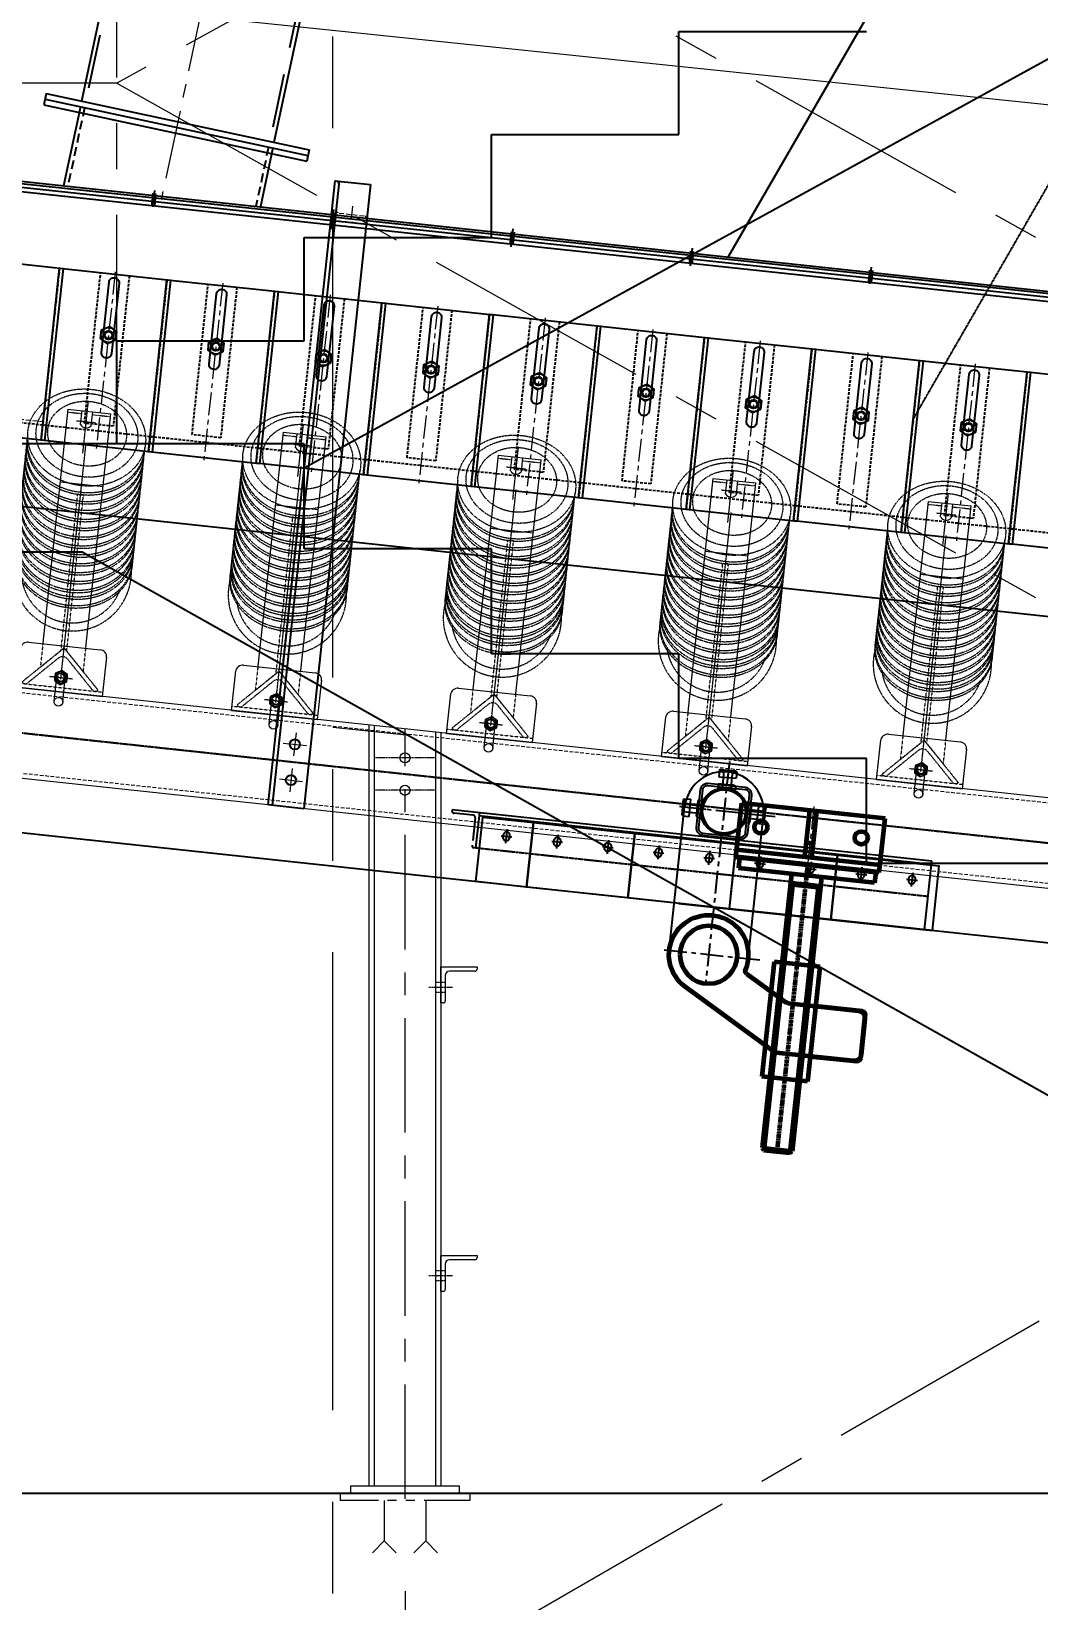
# Model space of a CAD drawing. Header units: millimetres. Extents: x -243837 to -5443, y 40 to 285140.
# Drawn here: x -91904 to -90507, y 121008 to 123184 of the extents above; entities that cross this region are included whole.
import ezdxf

# ---------------------------------------------------------------- set-up
doc = ezdxf.new("R2010")
doc.units = ezdxf.units.MM
for name, pattern in [('AUSGEZOGEN', [0]), ('CENTER', [50.8, 31.75, -6.35, 6.35, -6.35]), ('CENTER2', [1.125, 0.75, -0.125, 0.125, -0.125]), ('CONTINOUS', [0]), ('DASHDOT2', [0.5, 0.25, -0.125, 0, -0.125]), ('HIDDEN', [0.375, 0.25, -0.125]), ('PHANTOM', [63.5, 31.75, -6.35, 6.35, -6.35, 6.35, -6.35])]:
    doc.linetypes.add(name, pattern=pattern)
for name, color, linetype in [('035', 4, 'Continuous'), ('center', 1, 'CENTER2'), ('CL', 7, 'Continuous'), ('DWG', 7, 'Continuous'), ('object line', 4, 'Continuous'), ('PKT', 1, 'AUSGEZOGEN'), ('REF', 6, 'DASHDOT2')]:
    doc.layers.add(name, color=color, linetype=linetype)
for name, color, linetype, lineweight in [('CEN', 1, 'CENTER', 9), ('con', 5, 'Continuous', 60), ('Conitnuous', 7, 'Continuous', 25), ('DIM', 1, 'Continuous', 9), ('HID', 2, 'HIDDEN', 5), ('HIDDEN', 2, 'HIDDEN', 0), ('PHANTAM', 21, 'PHANTOM', 0), ('R-CENTER', 1, 'CENTER2', 5), ('R-HIDDEN', 3, 'HIDDEN', 9), ('R-OBJECT', 2, 'Continuous', 20)]:
    doc.layers.add(name, color=color, linetype=linetype, lineweight=lineweight)
doc.styles.add('KA', font='romans.shx', dxfattribs={"width": 0.7})
doc.dimstyles.new('rakesh$0', dxfattribs={"dimscale": 160, "dimtxt": 2.5, "dimasz": 1, "dimexe": 0.8, "dimexo": 0.8, "dimgap": 1, "dimtad": 1, "dimdec": 0, "dimzin": 0, "dimdsep": 46, "dimtxsty": 'KA', "dimblk": 'OBLIQUE', "dimcen": 1.5, "dimclrd": 1, "dimclre": 1, "dimclrt": 2, "dimadec": 0, "dimazin": 0, "dimtfac": 1, "dimtdec": 0, "dimtmove": 0, "dimatfit": 2, "dimfxl": 1, "dimtolj": 1, "dimtzin": 0, "dimlwd": -1, "dimlwe": -1, "dimarcsym": 1})

# ---------------------------------------------------------------- blocks, each defined once
blk = doc.blocks.new('_Oblique')
at = {"color": 0, "linetype": 'ByBlock', "lineweight": -2}
blk.add_line((-0.5, -0.5), (0.5, 0.5), dxfattribs=at)
blk = doc.blocks.new('*D328')
at = {"layer": 'DEFPOINTS', "color": 0, "ltscale": 10, "transparency": 16777216}
for p in [(-93344.1, 123179.5), (-89842.3, 123014.8), (-89868.8, 122760.7)]:
    blk.add_point(p, dxfattribs=at)
at = {"layer": 'DIM', "color": 1, "ltscale": 10, "transparency": 16777216}
for p, q in [((-93330.8, 123306.8), (-93303.6, 123568.1)), ((-93323.5, 123377.1), (-89842.3, 123014.8)), ((-89855.5, 122888), (-89822.5, 123205.8))]:
    blk.add_line(p, q, dxfattribs=at)
at = {"layer": 'DIM', "color": 1, "ltscale": 10, "transparency": 16777216, "xscale": 160, "yscale": 160, "zscale": 160}
for p, rotation in [((-93323.5, 123377.1), 174.0582400001698), ((-89842.3, 123014.8), 354.0582400001699)]:
    blk.add_blockref('_Oblique', p, dxfattribs=dict(at, rotation=rotation))
at = {"layer": 'DIM', "color": 2, "ltscale": 10, "transparency": 16777216, "insert": (-91268, 123525.1), "char_height": 400, "attachment_point": 5, "rotation": 354.0582, "style": 'KA'}
blk.add_mtext('\\A1;3500', dxfattribs=at)
blk = doc.blocks.new('*D332')
at = {"layer": 'DEFPOINTS', "color": 0, "ltscale": 10, "transparency": 16777216}
for p in [(-91385.7, 121149, 1.5), (-88886, 121150.9, 3.4), (-91385.7, 120287.9)]:
    blk.add_point(p, dxfattribs=at)
at = {"layer": 'DIM', "color": 1, "ltscale": 10, "transparency": 16777216}
for p, q in [((-91385.7, 121021), (-91385.7, 120095.9)), ((-88886, 121022.9), (-88886, 120095.9)), ((-88886, 120287.9), (-91385.7, 120287.9))]:
    blk.add_line(p, q, dxfattribs=at)
at = {"layer": 'DIM', "color": 1, "ltscale": 10, "transparency": 16777216, "xscale": 160, "yscale": 160, "zscale": 160, "rotation": 180}
blk.add_blockref('_Oblique', (-91385.7, 120287.9), dxfattribs=at)
at = {"layer": 'DIM', "color": 1, "ltscale": 10, "transparency": 16777216, "xscale": 160, "yscale": 160, "zscale": 160}
blk.add_blockref('_Oblique', (-88886, 120287.9), dxfattribs=at)
at = {"layer": 'DIM', "color": 2, "ltscale": 10, "transparency": 16777216, "insert": (-90135.8, 120647.9), "char_height": 400, "attachment_point": 5, "style": 'KA'}
blk.add_mtext('\\A1;2500', dxfattribs=at)
blk = doc.blocks.new('*D333')
at = {"layer": 'DEFPOINTS', "color": 0, "ltscale": 10, "transparency": 16777216}
for p in [(-91385.7, 121149, 1.5), (-92735.7, 120551.8, 3.4), (-92735.7, 120287.9)]:
    blk.add_point(p, dxfattribs=at)
at = {"layer": 'DIM', "color": 1, "ltscale": 10, "transparency": 16777216}
for p, q in [((-91385.7, 121021), (-91385.7, 120095.9)), ((-92735.7, 120423.8), (-92735.7, 120095.9)), ((-91385.7, 120287.9), (-92735.7, 120287.9))]:
    blk.add_line(p, q, dxfattribs=at)
at = {"layer": 'DIM', "color": 1, "ltscale": 10, "transparency": 16777216, "xscale": 160, "yscale": 160, "zscale": 160, "rotation": 180}
blk.add_blockref('_Oblique', (-92735.7, 120287.9), dxfattribs=at)
at = {"layer": 'DIM', "color": 1, "ltscale": 10, "transparency": 16777216, "xscale": 160, "yscale": 160, "zscale": 160}
blk.add_blockref('_Oblique', (-91385.7, 120287.9), dxfattribs=at)
at = {"layer": 'DIM', "color": 2, "ltscale": 10, "transparency": 16777216, "insert": (-92060.7, 120647.9), "char_height": 400, "attachment_point": 5, "style": 'KA'}
blk.add_mtext('\\A1;1350', dxfattribs=at)
blk = doc.blocks.new('A$C0F610FB0')
at = {"color": 1, "linetype": 'CENTER2', "lineweight": 9}
for p, q in [((-3, 332.4), (-3, 405.6)), ((-16.6, 376.4), (10.5, 376.4)), ((0, 17.6), (0, 346.5)), ((-15.9, 20), (15.9, 20))]:
    blk.add_line(p, q, dxfattribs=at)
at = {"lineweight": 9}
for p, q in [((-30, 391.1), (-30, 65)), ((-10.3, 371.6), (-10.3, 391.1)), ((4.2, 391.1), (4.2, 371.6)), ((30, 65), (30, 391.1)), ((-60, 0), (-60, 55)), ((-50, 64.1), (50, 64.1)), ((60, 0), (60, 55)), ((-60, 0), (60, 0))]:
    blk.add_line(p, q, dxfattribs=at)
at = {"color": 0, "lineweight": 9}
for p, q in [((-30, 391.1), (30, 391.1)), ((-30, 289.6), (30, 289.6))]:
    blk.add_line(p, q, dxfattribs=at)
at = {"color": 7, "lineweight": 9}
blk.add_lwpolyline([(-8.7, 15), (0, 10), (8.7, 15), (8.7, 25), (0, 30), (-8.7, 25)], close=True, dxfattribs=at)
blk.add_circle((0, 20), 8.66, dxfattribs=at)
at = {"lineweight": 9}
blk.add_circle((0, 20), 7, dxfattribs=at)
for centre, radius, start, end in [((-3, 376.4), 8.66, 213.1588, 326.8412), ((-50, 54.1), 10, 90, 180), ((50, 54.1), 10, 0, 90)]:
    blk.add_arc(centre, radius, start, end, dxfattribs=at)
at = {"layer": 'DWG', "lineweight": 9}
for p, q in [((-6, -13.7), (-6, 20)), ((6, -13.7), (6, 20))]:
    blk.add_line(p, q, dxfattribs=at)
for centre in [(0, 20), (0, -13.7)]:
    blk.add_circle(centre, 6, dxfattribs=at)
blk.add_arc((0, 20), 5, 160.027, 105.0417, dxfattribs=at)
at = {"layer": 'HID', "lineweight": 9, "ltscale": 0.2}
for p, q in [((-30, 387.1), (-10.3, 387.1)), ((4.2, 387.1), (30, 387.1))]:
    blk.add_line(p, q, dxfattribs=at)
at = {"layer": 'HID', "lineweight": 9, "ltscale": 0.5}
for p, q in [((-4, 57.2), (-4, 275.7)), ((-4, 275.7), (4, 275.7)), ((4, 57.2), (4, 275.7)), ((0, 61.2), (-53, 8.2)), ((53, 8.2), (0, 61.2)), ((-60, 6), (60, 6))]:
    blk.add_line(p, q, dxfattribs=at)
blk.add_lwpolyline([(52.3, 7.5), (53, 8.2), (52.3, 7.5, -0.414214), (45.3, 7.5), (6.4, 46.4, 0.414214), (-6.4, 46.4), (-45.3, 7.5, -0.414214), (-52.3, 7.5), (-53, 8.2)], format="xyb", dxfattribs=at)
blk.add_lwpolyline([(-30, 65), (-30, 31.2), (0, 61.2), (30, 31.2), (30, 65)], dxfattribs=at)
at = {"layer": 'REF', "lineweight": 9}
for radius, start, end in [(82, 172.4927, 7.5073), (70.8, 194.1096, 345.8904)]:
    blk.add_arc((0, 167.4), radius, start, end, dxfattribs=at)
for centre, major_axis in [((0, 354.7), (-82, 0)), ((0, 357.9), (-70.8, 0)), ((0, 360.1), (-54.8, 0))]:
    blk.add_ellipse(centre, major_axis=major_axis, ratio=0.819152, dxfattribs=at)
for centre in [(0, 345.7), (0, 342.3), (0, 333.3), (0, 329.9), (0, 321), (0, 317.5), (0, 308.6), (0, 305.1), (0, 296.2), (0, 292.8), (0, 283.8), (0, 280.4), (0, 271.5), (0, 268), (0, 259.1), (0, 255.6), (0, 246.7), (0, 243.3), (0, 234.3), (0, 230.9), (0, 222), (0, 218.5), (0, 209.6), (0, 206.1), (0, 200.4), (0, 197), (0, 188), (0, 184.7)]:
    blk.add_ellipse(centre, major_axis=(-82, 0), ratio=0.819152, start_param=6.216678, end_param=9.491285, dxfattribs=at)
blk = doc.blocks.new('A$C1786dac0')
at = {"linetype": 'CONTINOUS'}
h = blk.add_hatch(color=256, dxfattribs=at)
h.dxf.hatch_style = 1
h.paths.add_polyline_path([(781.7, 672.6), (782.9, 678.5), (786.1, 677.8), (784.9, 671.9)])
h = blk.add_hatch(color=256, dxfattribs=at)
h.dxf.hatch_style = 1
h.paths.add_polyline_path([(784.9, 671.9), (786.1, 677.8), (789.4, 677.1), (788.2, 671.2)])
h = blk.add_hatch(color=256, dxfattribs=at)
h.dxf.hatch_style = 1
h.paths.add_polyline_path([(779.3, 661.6), (780.6, 667.5), (783.8, 666.8), (782.5, 661)])
h = blk.add_hatch(color=256, dxfattribs=at)
h.dxf.hatch_style = 1
h.paths.add_polyline_path([(780.6, 667.7), (781.7, 672.6), (784.9, 671.9), (783.8, 667)])
h = blk.add_hatch(color=256, dxfattribs=at)
h.dxf.hatch_style = 1
h.paths.add_polyline_path([(782.5, 661), (783.8, 666.8), (787.1, 666.1), (785.9, 660.3)])
h = blk.add_hatch(color=256, dxfattribs=at)
h.dxf.hatch_style = 1
h.paths.add_polyline_path([(783.8, 667), (784.9, 671.9), (788.2, 671.2), (787.1, 666.3)])
h = blk.add_hatch(color=256, dxfattribs=at)
h.dxf.hatch_style = 1
h.paths.add_polyline_path([(1023.9, 609.7), (1025.1, 615.5), (1028.3, 614.9), (1027.1, 609)])
h = blk.add_hatch(color=256, dxfattribs=at)
h.dxf.hatch_style = 1
h.paths.add_polyline_path([(1025.2, 615.7), (1026.2, 620.6), (1029.4, 619.9), (1028.4, 615)])
h = blk.add_hatch(color=256, dxfattribs=at)
h.dxf.hatch_style = 1
h.paths.add_polyline_path([(1026.2, 620.6), (1027.5, 626.5), (1030.6, 625.8), (1029.4, 619.9)])
h = blk.add_hatch(color=256, dxfattribs=at)
h.dxf.hatch_style = 1
h.paths.add_polyline_path([(1027.1, 609), (1028.3, 614.9), (1031.6, 614.2), (1030.4, 608.3)])
h = blk.add_hatch(color=256, dxfattribs=at)
h.dxf.hatch_style = 1
h.paths.add_polyline_path([(1028.4, 615), (1029.4, 619.9), (1032.7, 619.2), (1031.7, 614.3)])
h = blk.add_hatch(color=256, dxfattribs=at)
h.dxf.hatch_style = 1
h.paths.add_polyline_path([(1029.4, 619.9), (1030.6, 625.8), (1034, 625.1), (1032.7, 619.2)])
h = blk.add_hatch(color=256, dxfattribs=at)
h.dxf.hatch_style = 1
h.paths.add_polyline_path([(1269.7, 563.7), (1270.7, 568.6), (1273.9, 568), (1272.9, 563.1)])
h = blk.add_hatch(color=256, dxfattribs=at)
h.dxf.hatch_style = 1
h.paths.add_polyline_path([(1270.7, 568.6), (1272, 574.5), (1275.2, 573.8), (1273.9, 568)])
h = blk.add_hatch(color=256, dxfattribs=at)
h.dxf.hatch_style = 1
h.paths.add_polyline_path([(1272.9, 563.1), (1273.9, 568), (1277.3, 567.3), (1276.2, 562.4)])
h = blk.add_hatch(color=256, dxfattribs=at)
h.dxf.hatch_style = 1
h.paths.add_polyline_path([(1273.9, 568), (1275.2, 573.8), (1278.5, 573.1), (1277.3, 567.3)])
h = blk.add_hatch(color=256, dxfattribs=at)
h.dxf.hatch_style = 1
h.paths.add_polyline_path([(1268.4, 557.7), (1269.7, 563.6), (1272.9, 562.9), (1271.6, 557)])
h = blk.add_hatch(color=256, dxfattribs=at)
h.dxf.hatch_style = 1
h.paths.add_polyline_path([(1271.6, 557), (1272.9, 562.9), (1276.2, 562.2), (1274.9, 556.3)])
h = blk.add_hatch(color=256, dxfattribs=at)
h.dxf.hatch_style = 1
h.paths.add_polyline_path([(1515.3, 516.7), (1516.5, 522.5), (1519.7, 521.9), (1518.5, 516)])
h = blk.add_hatch(color=256, dxfattribs=at)
h.dxf.hatch_style = 1
h.paths.add_polyline_path([(1513, 505.7), (1514.2, 511.6), (1517.4, 510.9), (1516.1, 505)])
h = blk.add_hatch(color=256, dxfattribs=at)
h.dxf.hatch_style = 1
h.paths.add_polyline_path([(1514.2, 511.8), (1515.3, 516.7), (1518.5, 516), (1517.4, 511.1)])
h = blk.add_hatch(color=256, dxfattribs=at)
h.dxf.hatch_style = 1
h.paths.add_polyline_path([(1516.1, 505), (1517.4, 510.9), (1520.7, 510.2), (1519.5, 504.3)])
h = blk.add_hatch(color=256, dxfattribs=at)
h.dxf.hatch_style = 1
h.paths.add_polyline_path([(1517.4, 511.1), (1518.5, 516), (1521.8, 515.3), (1520.8, 510.4)])
h = blk.add_hatch(color=256, dxfattribs=at)
h.dxf.hatch_style = 1
h.paths.add_polyline_path([(1518.5, 516), (1519.7, 521.9), (1523, 521.1), (1521.8, 515.3)])
h = blk.add_hatch(color=256, dxfattribs=at)
h.dxf.hatch_style = 1
h.paths.add_polyline_path([(1757.5, 453.7), (1758.7, 459.6), (1761.9, 458.9), (1760.7, 453.1)])
h = blk.add_hatch(color=256, dxfattribs=at)
h.dxf.hatch_style = 1
h.paths.add_polyline_path([(1758.8, 459.8), (1759.8, 464.7), (1763, 464), (1762, 459.1)])
h = blk.add_hatch(color=256, dxfattribs=at)
h.dxf.hatch_style = 1
h.paths.add_polyline_path([(1759.8, 464.7), (1761.1, 470.6), (1764.3, 469.9), (1763, 464)])
h = blk.add_hatch(color=256, dxfattribs=at)
h.dxf.hatch_style = 1
h.paths.add_polyline_path([(1760.7, 453.1), (1761.9, 458.9), (1765.2, 458.2), (1764, 452.4)])
h = blk.add_hatch(color=256, dxfattribs=at)
h.dxf.hatch_style = 1
h.paths.add_polyline_path([(1762, 459.1), (1763, 464), (1766.3, 463.3), (1765.3, 458.4)])
h = blk.add_hatch(color=256, dxfattribs=at)
h.dxf.hatch_style = 1
h.paths.add_polyline_path([(1763, 464), (1764.3, 469.9), (1767.6, 469.2), (1766.3, 463.3)])
at = {"linetype": 'HIDDEN', "ltscale": 15}
for p, q in [((644.4, 588.1, 34.1), (594.5, 353.4, 34.1)), ((791.1, 556.9, 34.1), (741.2, 322.2, 34.1)), ((937.8, 525.7, 34.1), (887.9, 291, 34.1)), ((1084.5, 494.5, 34.1), (1034.6, 259.8, 34.1)), ((1231.3, 463.4, 34.1), (1181.4, 228.6, 34.1)), ((1378, 432.2, 34.1), (1328.1, 197.4, 34.1)), ((452.2, 405.6, 19.4), (603.8, 373.4, 19.4)), ((1524.7, 401, 34.1), (1474.8, 166.2, 34.1)), ((598.9, 374.4, 19.4), (750.6, 342.2, 19.4)), ((1671.4, 369.8, 34.1), (1621.5, 135, 34.1)), ((745.7, 343.3, 19.4), (897.3, 311, 19.4)), ((1818.1, 338.6, 34.1), (1768.2, 103.9, 34.1)), ((892.4, 312.1, 19.4), (1044, 279.8, 19.4)), ((1964.9, 307.4, 34.1), (1915, 72.7, 34.1)), ((1039.1, 280.9, 19.4), (1190.7, 248.7, 19.4)), ((1185.8, 249.7, 19.4), (1337.4, 217.5, 19.4)), ((1332.6, 218.5, 19.4), (1484.2, 186.3, 19.4)), ((1479.3, 187.3, 19.4), (1630.9, 155.1, 19.4)), ((1626, 156.1, 19.4), (1777.6, 123.9, 19.4)), ((1772.7, 124.9, 19.4), (1924.3, 92.7, 19.4)), ((1919.4, 93.8, 19.4), (2071.1, 61.5, 19.4))]:
    blk.add_line(p, q, dxfattribs=at)
at = {"linetype": 'CONTINOUS'}
blk.add_line((644.4, 588.1, 34.1), (649.3, 587.1, 34.1), dxfattribs=at)
for p, q in [((649.3, 587.1, 34.1), (599.4, 352.3, 34.1)), ((796, 555.9, 34.1), (746.1, 321.1, 34.1)), ((942.7, 524.7, 34.1), (892.8, 289.9, 34.1)), ((1089.4, 493.5, 34.1), (1039.5, 258.8, 34.1)), ((1236.1, 462.3, 34.1), (1186.2, 227.6, 34.1)), ((1382.9, 431.1, 34.1), (1333, 196.4, 34.1)), ((1529.6, 399.9, 34.1), (1479.7, 165.2, 34.1)), ((1676.3, 368.8, 34.1), (1626.4, 134, 34.1)), ((1823, 337.6, 34.1), (1773.1, 102.8, 34.1)), ((1969.8, 306.4, 34.1), (1919.9, 71.6, 34.1))]:
    blk.add_line(p, q)
at = {"elevation": 34.1}
for points in [[(599.4, 352.3), (447.7, 384.5), (497.6, 619.3), (649.3, 587.1)], [(746.1, 321.1), (594.5, 353.4), (644.4, 588.1), (796, 555.9)], [(892.8, 289.9), (741.2, 322.2), (791.1, 556.9), (942.7, 524.7)], [(1039.5, 258.8), (887.9, 291), (937.8, 525.7), (1089.4, 493.5)], [(711.4, 480.8), (700, 477.1), (691.1, 485.1), (693.6, 496.9), (705, 500.6), (713.9, 492.6)], [(1186.2, 227.6), (1034.6, 259.8), (1084.5, 494.5), (1236.1, 462.3)], [(858.1, 449.6), (846.7, 445.9), (837.8, 454), (840.3, 465.7), (851.7, 469.4), (860.6, 461.4)], [(1333, 196.4), (1181.4, 228.6), (1231.3, 463.4), (1382.9, 431.1)], [(1004.9, 418.4), (993.4, 414.7), (984.5, 422.8), (987, 434.5), (998.4, 438.2), (1007.4, 430.2)], [(1479.7, 165.2), (1328.1, 197.4), (1378, 432.2), (1529.6, 399.9)], [(1151.6, 387.3), (1140.2, 383.6), (1131.3, 391.6), (1133.7, 403.3), (1145.2, 407), (1154.1, 399)], [(1626.4, 134), (1474.8, 166.2), (1524.7, 401), (1676.3, 368.8)], [(1298.3, 356.1), (1286.9, 352.4), (1278, 360.4), (1280.5, 372.1), (1291.9, 375.8), (1300.8, 367.8)], [(1773.1, 102.8), (1621.5, 135), (1671.4, 369.8), (1823, 337.6)], [(1445, 324.9), (1433.6, 321.2), (1424.7, 329.2), (1427.2, 340.9), (1438.6, 344.7), (1447.5, 336.6)], [(1919.9, 71.6), (1768.2, 103.9), (1818.1, 338.6), (1969.8, 306.4)], [(1591.7, 293.7), (1580.3, 290), (1571.4, 298), (1573.9, 309.8), (1585.3, 313.5), (1594.2, 305.4)], [(2066.6, 40.4), (1915, 72.7), (1964.9, 307.4), (2116.5, 275.2)], [(1738.5, 262.5), (1727.1, 258.8), (1718.1, 266.8), (1720.6, 278.6), (1732, 282.3), (1741, 274.3)], [(1885.2, 231.3), (1873.8, 227.6), (1864.9, 235.6), (1867.4, 247.4), (1878.8, 251.1), (1887.7, 243.1)]]:
    blk.add_lwpolyline(points, close=True, dxfattribs=at)
at = {"linetype": 'HIDDEN', "ltscale": 15, "elevation": 34.1}
for points in [[(739.7, 567.8), (696.1, 362.4), (656.9, 370.7), (700.6, 576.2)], [(886.5, 536.6), (842.8, 331.2), (803.7, 339.6), (847.3, 545)], [(1033.2, 505.5), (989.5, 300.1), (950.4, 308.4), (994.1, 513.8)], [(1179.9, 474.3), (1136.2, 268.9), (1097.1, 277.2), (1140.8, 482.6)], [(1326.6, 443.1), (1283, 237.7), (1243.8, 246), (1287.5, 451.4)], [(1473.3, 411.9), (1429.7, 206.5), (1390.6, 214.8), (1434.2, 420.2)], [(1620.1, 380.7), (1576.4, 175.3), (1537.3, 183.6), (1580.9, 389)], [(1766.8, 349.5), (1723.1, 144.1), (1684, 152.4), (1727.7, 357.8)], [(1913.5, 318.3), (1869.8, 112.9), (1830.7, 121.2), (1874.4, 326.7)]]:
    blk.add_lwpolyline(points, dxfattribs=at)
at = {"elevation": 34.1}
for points in [[(690.5, 465.9), (710.8, 561.7, -0.414214), (719.1, 567.1), (719.1, 567.1, -0.414214), (724.5, 558.8), (704.1, 462.9, -0.414214), (695.8, 457.6), (695.8, 457.6, -0.414214)], [(837.2, 434.7), (857.6, 530.5, -0.414214), (865.9, 535.9), (865.9, 535.9, -0.414214), (871.2, 527.6), (850.9, 431.8, -0.414214), (842.6, 426.4), (842.6, 426.4, -0.414214)], [(983.9, 403.5), (1004.3, 499.3, -0.414214), (1012.6, 504.7), (1012.6, 504.7, -0.414214), (1018, 496.4), (997.6, 400.6, -0.414214), (989.3, 395.2), (989.3, 395.2, -0.414214)], [(1130.6, 372.3), (1151, 468.2, -0.414214), (1159.3, 473.5), (1159.3, 473.5, -0.414214), (1164.7, 465.2), (1144.3, 369.4, -0.414214), (1136, 364), (1136, 364, -0.414214)], [(1277.3, 341.1), (1297.7, 437, -0.414214), (1306, 442.4), (1306, 442.4, -0.414214), (1311.4, 434.1), (1291, 338.2, -0.414214), (1282.7, 332.8), (1282.7, 332.8, -0.414214)], [(1424.1, 309.9), (1444.4, 405.8, -0.414214), (1452.7, 411.2), (1452.7, 411.2, -0.414214), (1458.1, 402.9), (1437.8, 307, -0.414214), (1429.5, 301.6), (1429.5, 301.6, -0.414214)], [(1570.8, 278.7), (1591.2, 374.6, -0.414214), (1599.5, 380), (1599.5, 380, -0.414214), (1604.9, 371.7), (1584.5, 275.8, -0.414214), (1576.2, 270.4), (1576.2, 270.4, -0.414214)], [(1717.5, 247.5), (1737.9, 343.4, -0.414214), (1746.2, 348.8), (1746.2, 348.8, -0.414214), (1751.6, 340.5), (1731.2, 244.6, -0.414214), (1722.9, 239.2), (1722.9, 239.2, -0.414214)], [(1864.2, 216.4), (1884.6, 312.2, -0.414214), (1892.9, 317.6), (1892.9, 317.6, -0.414214), (1898.3, 309.3), (1877.9, 213.4, -0.414214), (1869.6, 208.1), (1869.6, 208.1, -0.414214)]]:
    blk.add_lwpolyline(points, format="xyb", close=True, dxfattribs=at)
for centre, radius in [((702.5, 488.9, 34.1), 10.4), ((702.5, 488.9, 34.1), 6), ((702.5, 488.9, 34.1), 5), ((849.2, 457.7, 34.1), 10.4), ((849.2, 457.7, 34.1), 6), ((849.2, 457.7, 34.1), 5), ((995.9, 426.5, 34.1), 10.4), ((995.9, 426.5, 34.1), 6), ((995.9, 426.5, 34.1), 5), ((1142.7, 395.3, 34.1), 10.4), ((1142.7, 395.3, 34.1), 6), ((1142.7, 395.3, 34.1), 5), ((1289.4, 364.1, 34.1), 10.4), ((1289.4, 364.1, 34.1), 6), ((1289.4, 364.1, 34.1), 5), ((1436.1, 332.9, 34.1), 10.4), ((1436.1, 332.9, 34.1), 6), ((1436.1, 332.9, 34.1), 5), ((1582.8, 301.7, 34.1), 10.4), ((1582.8, 301.7, 34.1), 6), ((1582.8, 301.7, 34.1), 5), ((1729.6, 270.5, 34.1), 10.4), ((1729.6, 270.5, 34.1), 6), ((1729.6, 270.5, 34.1), 5), ((1876.3, 239.4, 34.1), 10.4), ((1876.3, 239.4, 34.1), 6), ((1876.3, 239.4, 34.1), 5), ((901.5, -102.2), 7), ((891.1, -151.1), 7)]:
    blk.add_circle(centre, radius)
at = {"layer": 'CEN'}
for p, q in [((1057.5, 632, 1191.2), (1053.8, 614.8, 1191.2)), ((720.9, 575.3, 34.1), (669.6, 334, 34.1)), ((867.6, 544.1, 34.1), (816.3, 302.8, 34.1)), ((1014.3, 512.9, 34.1), (963, 271.6, 34.1)), ((1161, 481.7, 34.1), (1109.7, 240.4, 34.1)), ((1307.8, 450.5, 34.1), (1256.5, 209.2, 34.1)), ((1454.5, 419.3, 34.1), (1403.2, 178, 34.1)), ((1601.2, 388.1, 34.1), (1549.9, 146.9, 34.1)), ((1747.9, 356.9, 34.1), (1696.6, 115.7, 34.1)), ((1894.6, 325.8, 34.1), (1843.4, 84.5, 34.1))]:
    blk.add_line(p, q, dxfattribs=at)
at = {"layer": 'CEN', "ltscale": 25}
for p, q in [((904.8, -86.4, -2664.9), (898.1, -118, -2664.9)), ((885.7, -98.8), (917.3, -105.5)), ((875.3, -147.7), (906.9, -154.4)), ((894.4, -135.3, -2664.9), (887.7, -166.9, -2664.9))]:
    blk.add_line(p, q, dxfattribs=at)
at = {"layer": 'CL', "linetype": 'CENTER'}
for p, q in [((782.2, 659.3, 19.4), (787, 681.8, 19.4)), ((1025.8, 603.1, 19.4), (1031.5, 629.9, 19.4)), ((1270.8, 553.2, 19.5), (1276, 577.9, 19.5)), ((1515.4, 501.5, 19.5), (1520.6, 525.9, 19.5)), ((1760.3, 451.4, 19.4), (1765.1, 473.9, 19.4))]:
    blk.add_line(p, q, dxfattribs=at)
at = {"layer": 'Conitnuous'}
for p, q in [((-805.7, 1004.9, -659.7), (2626.3, 275.4, -659.7)), ((-804.6, 1009.8, 1999), (2667.8, 271.7, 1999)), ((-804, 1012.9, 1999), (2668.4, 274.8, 1999)), ((-806.9, 999, -659.7), (2612, 272.3, -659.7)), ((1036.8, 669.5, 2831), (855.8, -181.9, 1854)), ((1042.7, 668.2, 2894.5), (861.7, -183.2, 160.8)), ((1085.7, 659.1, 2868.2), (904.7, -192.3, 214.2)), ((1036.8, 669.5, 1191.2), (1085.7, 659.1, 1191.2)), ((904.8, -192.3, -819.9), (855.9, -181.9, 819.9))]:
    blk.add_line(p, q, dxfattribs=at)
at = {"layer": 'DIM'}
blk.add_line((904.7, -192.3, 214.2), (855.8, -181.9, 1854), dxfattribs=at)
at = {"layer": 'HIDDEN', "linetype": 'HIDDEN', "ltscale": 25}
blk.add_line((-872.2, 691.8, 34.1), (599.9, 378.8, 34.1), dxfattribs=at)
at = {"layer": 'HIDDEN', "ltscale": 25}
for p, q in [((1036.8, 669.5, 1191.2), (1026.4, 620.6, 1191.2)), ((1041.6, 663.3, 1191.2), (1034.6, 630.1, 1191.2)), ((1037.8, 669.3, 1191.2), (1036.8, 669.5, 1191.2)), ((1073, 599.4, -525.8), (1024.1, 609.8, -525.8)), ((1074.3, 605.3, -525.8), (1025.4, 615.7, -525.8)), ((1026.4, 620.6, 1191.2), (1075.3, 610.2, 1191.2)), ((1038.4, 624.2, 1191.2), (1071.7, 617.1, 1191.2)), ((1075.3, 610.2, 1191.2), (1075.5, 611.2, 1191.2))]:
    blk.add_line(p, q, dxfattribs=at)
for centre, start, end in [((1036.8, 664.4, 1191.2), 348, 78), ((1039.5, 629, 1191.2), 168, 258), ((1070.6, 612.2, 1191.2), 348, 78)]:
    blk.add_arc(centre, 5, start, end, dxfattribs=at)
blk = doc.blocks.new('MV3SPR')
at = {"color": 4}
for p, q in [((-18, 0), (-21, -3)), ((18, 0), (-18, 0)), ((21, -3), (18, 0)), ((-21, -385), (-21, -3)), ((21, -3), (-21, -3)), ((21, -385), (21, -3)), ((-95, -400), (-95, -385)), ((-95, -385), (95, -385)), ((-21, -370), (21, -370)), ((95, -400), (95, -385)), ((95, -400), (-95, -400))]:
    blk.add_line(p, q, dxfattribs=at)
at = {"color": 12}
for p, q in [((-18, -370), (-18, 0)), ((18, -370), (18, 0))]:
    blk.add_line(p, q, dxfattribs=at)
at = {"color": 4, "linetype": 'HIDDEN'}
blk.add_line((0, -400), (0, 0), dxfattribs=at)
at = {"color": 1}
blk.add_arc((17.7, -115), 5, 60, 90, dxfattribs=at)
at = {"layer": 'PKT'}
for p in [(0, 0), (0, -75), (0, -235), (-70, -385), (0, -370), (70, -385), (-70, -400), (0, -400), (70, -400)]:
    blk.add_point(p, dxfattribs=at)
blk = doc.blocks.new('A$C071657E8')
at = {"color": 2}
for p, q in [((27.8, 67), (43, 67)), ((35.4, 76.8), (35.4, 57.6)), ((98.5, 67), (113.7, 67)), ((106.1, 76.8), (106.1, 57.6))]:
    blk.add_line(p, q, dxfattribs=at)
blk.add_lwpolyline([(0, 90), (141.4, 90), (141.4, 0), (0, 0)], close=True, dxfattribs=at)
for centre in [(35.4, 67), (106.1, 67)]:
    blk.add_ellipse(centre, major_axis=(0, 6.5), ratio=0.707107, dxfattribs=at)
blk = doc.blocks.new('A$C2FD84F8F')
for points in [[(10, 72), (62, 72, -0.414214), (72, 62), (72, 10, -0.414214), (62, 0), (10, 0, -0.414214), (0, 10), (0, 62, -0.414214)], [(10, 69), (62, 69, -0.414214), (69, 62), (69, 10, -0.414214), (62, 3), (10, 3, -0.414214), (3, 10), (3, 62, -0.414214)]]:
    blk.add_lwpolyline(points, format="xyb", close=True)
blk.add_circle((36, 36), 30.1)
blk.add_circle((36, 36), 30.1)
blk = doc.blocks.new('A$C4C783CE8')
at = {"layer": 'CEN'}
blk.add_line((100, 93.7), (100, 0), dxfattribs=at)
at = {"layer": 'con'}
for p, q in [((200, 87.5), (0, 87.5)), ((0, 12.5), (0, 87.5)), ((95, 22.5), (95, 87.5)), ((105, 22.5), (105, 87.5)), ((200, 12.5), (200, 87.5)), ((200, 22.5), (0, 22.5)), ((105, 42.5), (95, 42.5)), ((200, 12.5), (0, 12.5))]:
    blk.add_line(p, q, dxfattribs=at)
for centre in [(30, 57.5), (170, 57.5)]:
    blk.add_circle(centre, 9, dxfattribs=at)
blk = doc.blocks.new('mvemcs')
at = {"color": 1}
for p, q in [((-155, 0), (-91.5, 0)), ((-155, 0), (-155, -160)), ((-91.5, 0), (-91.5, -160)), ((-55.3, -20.4), (-114.1, -54.3)), ((-225, -120), (-225, -60)), ((-225, -65), (-225, -115)), ((-220, -55), (-155, -55)), ((-116.6, -55), (-215, -55)), ((-105.3, -124.3), (27.5, -47.6)), ((-155, -125), (-220, -125)), ((-215, -125), (-107.8, -125)), ((-155, -160), (-91.5, -160))]:
    blk.add_line(p, q, dxfattribs=at)
blk.add_circle((0, 0), 40, dxfattribs=at)
for centre, radius, start, end in [((0, 0), 55, 300, 195.5225), ((-57.8, -16.1), 5, 300, 15.5225), ((-215, -65), 10, 90, 180), ((-220, -60), 5, 90, 180), ((-116.6, -50), 5, 270, 300), ((-215, -115), 10, 180, 270), ((-220, -120), 5, 180, 270), ((-107.8, -120), 5, 270, 300)]:
    blk.add_arc(centre, radius, start, end, dxfattribs=at)
at = {"layer": 'PKT'}
for p in [(-123.2, 0), (0, 0), (-123.2, -160)]:
    blk.add_point(p, dxfattribs=at)
blk = doc.blocks.new('A$C0A175FA8')
at = {"color": 2}
for p, q in [((42.9, 67), (27.7, 67)), ((35.4, 76.8), (35.4, 57.6))]:
    blk.add_line(p, q, dxfattribs=at)
blk.add_lwpolyline([(70.7, 90), (0, 90), (0, 0), (70.7, 0)], close=True, dxfattribs=at)
at = {"color": 2, "extrusion": (0, 0, -1)}
blk.add_ellipse((35.4, 67), major_axis=(0, 6.5), ratio=0.707107, dxfattribs=at)
blk = doc.blocks.new('fghfhfghf')
at = {"color": 4, "linetype": 'CENTER'}
for p, q in [((331.8, 203.2), (331.8, -106.5)), ((403, 133.5), (266, 133.5)), ((403, -66.5), (266, -66.5))]:
    blk.add_line(p, q, dxfattribs=at)
at = {"color": 7, "linetype": 'Continuous'}
for p, q in [((319.4, 189.7), (320.9, 190.6)), ((319.4, 189.7), (343.4, 190.1)), ((319.4, 189.7), (319.5, 180.6)), ((319.5, 180.6), (343.5, 181)), ((320.9, 190.6), (342, 191)), ((325.4, 189.8), (325.8, 163.6)), ((337.4, 190), (337.8, 163.8)), ((343.4, 190.1), (341.8, 191)), ((343.4, 190.1), (343.5, 181)), ((319.7, 169.7), (321.2, 170.6)), ((319.7, 169.7), (343.7, 170.1)), ((319.7, 169.7), (343.7, 170.1)), ((319.7, 169.7), (319.8, 164.4)), ((319.8, 164.4), (343.8, 164.8)), ((319.8, 164.4), (343.8, 164.8)), ((319.8, 164.4), (343.8, 164.8)), ((319.8, 164.4), (343.8, 164.8)), ((319.8, 164.4), (321.4, 163.5)), ((321.2, 170.6), (342.3, 171)), ((321.4, 163.5), (342.4, 163.9)), ((321.4, 163.5), (342.4, 163.9)), ((343.7, 170.1), (342.1, 171)), ((343.8, 164.8), (342.2, 163.9)), ((343.7, 170.1), (343.8, 164.8)), ((275.3, 145.1), (274.4, 143.5)), ((274.7, 122.7), (274.4, 143.7)), ((275.3, 145.1), (284.4, 145.3)), ((275.6, 121.1), (275.3, 145.1)), ((275.4, 139.1), (301.5, 139.5)), ((284.7, 121.3), (284.4, 145.3)), ((295.3, 145.4), (294.4, 143.9)), ((294.7, 123), (294.4, 144)), ((295.3, 145.4), (300.6, 145.5)), ((295.6, 121.4), (295.3, 145.4)), ((295.6, 121.4), (295.3, 145.4)), ((300.9, 121.5), (300.6, 145.5)), ((300.9, 121.5), (300.6, 145.5)), ((300.9, 121.5), (300.6, 145.5)), ((300.9, 121.5), (300.6, 145.5)), ((300.6, 145.5), (301.5, 144)), ((301.8, 123.1), (301.5, 144.1)), ((301.8, 123.1), (301.5, 144.1)), ((361.9, 123.1), (362, 144.1)), ((361.9, 123.1), (362, 144.1)), ((362.9, 145.5), (362, 144)), ((388.2, 139.4), (362, 139.5)), ((362.8, 121.5), (362.9, 145.5)), ((362.8, 121.5), (362.9, 145.5)), ((362.8, 121.5), (362.9, 145.5)), ((362.8, 121.5), (362.9, 145.5)), ((368.2, 145.5), (362.9, 145.5)), ((368.1, 121.5), (368.2, 145.5)), ((368.1, 121.5), (368.2, 145.5)), ((368.2, 145.5), (369.1, 143.9)), ((369, 123.1), (369.1, 144.1)), ((379, 121.5), (379.1, 145.5)), ((388.2, 145.4), (379.1, 145.5)), ((388.1, 121.4), (388.2, 145.4)), ((388.2, 145.4), (389.1, 143.8)), ((389, 123), (389.1, 144)), ((275.6, 121.1), (274.7, 122.7)), ((275.5, 127.1), (301.7, 127.5)), ((275.6, 121.1), (284.7, 121.3)), ((295.6, 121.4), (294.7, 123)), ((295.6, 121.4), (300.9, 121.5)), ((300.9, 121.5), (301.8, 123.1)), ((388.1, 127.4), (361.9, 127.5)), ((362.8, 121.5), (361.9, 123.1)), ((368.1, 121.5), (362.8, 121.5)), ((368.1, 121.5), (369, 123.1)), ((388.1, 121.4), (379, 121.5)), ((388.1, 121.4), (389, 123))]:
    blk.add_line(p, q, dxfattribs=at)
at = {"color": 160, "linetype": 'CENTER'}
for p, q in [((341.2, 163.3), (340.1, 164)), ((302, 143), (301.4, 141.8)), ((361.5, 143), (362.1, 141.8))]:
    blk.add_line(p, q, dxfattribs=at)
at = {"linetype": 'Continuous'}
for p, q in [((306.5, 133.6), (271.4, 133.4)), ((357.1, 133.5), (392.2, 133.7))]:
    blk.add_line(p, q, dxfattribs=at)
at = {"color": 1}
for p, q in [((276.8, -66.5), (276.8, 133.5)), ((386.8, -66.5, 0), (386.8, 133.5)), ((625.8, 95.6), (-43.5, 95.6)), ((-13.5, 91), (-40.5, 91)), ((625.8, 91), (-5.5, 91)), ((625.8, 0), (625.8, 95.6))]:
    blk.add_line(p, q, dxfattribs=at)
at = {"color": 1, "linetype": 'CENTER'}
for p, q in [((-43.5, 95.6), (-43.5, 94)), ((-10.5, 88), (-10.5, 49.2))]:
    blk.add_line(p, q, dxfattribs=at)
at = {"color": 1, "linetype": 'Continuous'}
blk.add_line((-5.5, 95.6), (-5.5, 46.2), dxfattribs=at)
at = {"color": 1, "linetype": 'HIDDEN', "ltscale": 2.5}
blk.add_line((625.8, 46.2), (-7.5, 46.2), dxfattribs=at)
at = {"color": 7}
blk.add_line((282.8, 0), (636.4, 0), dxfattribs=at)
at = {"color": 1}
blk.add_circle((331.8, 133.5), 32.5, dxfattribs=at)
at = {"color": 2}
blk.add_circle((331.8, 133.5), 30.1, dxfattribs=at)
at = {"color": 1}
blk.add_arc((331.8, 133.5), 55, 0, 180, dxfattribs=at)
at = {"color": 7, "linetype": 'Continuous'}
for centre, radius, start, end in [((322.4, 185.2), 5.45, 57.5285, 124.3255), ((331.7, 170.3), 20.4, 73.8654, 107.9885), ((340.4, 185.5), 5.45, 57.5285, 124.3255), ((322.8, 165.2), 5.45, 57.5285, 124.3255), ((322.7, 169), 5.45, 237.5285, 304.3255), ((332, 150.3), 20.4, 73.8654, 107.9885), ((331.5, 184.1), 20.4, 253.8654, 287.9885), ((340.8, 165.5), 5.45, 57.5285, 124.3255), ((340.7, 169.3), 5.45, 237.5285, 304.3255), ((279.9, 142.2), 5.45, 147.5285, 214.3255), ((295, 133.4), 20.4, 163.8654, 197.9885), ((299.9, 142.5), 5.45, 147.5285, 214.3255), ((315, 133.8), 20.4, 163.8654, 197.9885), ((296.1, 142.5), 5.45, 327.5285, 34.3255), ((281.2, 133.2), 20.4, 343.8654, 17.9885), ((382.4, 133.4), 20.4, 162.6417, 196.7648), ((367.4, 142.5), 5.45, 146.3047, 213.1017), ((348.6, 133.6), 20.4, 342.6417, 16.7648), ((363.6, 142.5), 5.45, 326.3047, 33.1017), ((368.6, 133.5), 20.4, 342.6417, 16.7648), ((383.6, 142.4), 5.45, 326.3047, 33.1017), ((280.1, 124.2), 5.45, 147.5285, 214.3255), ((300.1, 124.5), 5.45, 147.5285, 214.3255), ((296.3, 124.5), 5.45, 327.5285, 34.3255), ((367.4, 124.5), 5.45, 146.3047, 213.1017), ((363.6, 124.5), 5.45, 326.3047, 33.1017), ((383.5, 124.4), 5.45, 326.3047, 33.1017)]:
    blk.add_arc(centre, radius, start, end, dxfattribs=at)
at = {"color": 1, "linetype": 'Continuous'}
for centre, start, end in [((-40.5, 94), 180.0092, 270.3405), ((-13.5, 88), 0.0092, 90.3405), ((-7.5, 49.2), 180.0092, 270.0092)]:
    blk.add_arc(centre, 3, start, end, dxfattribs=at)
at = {"xscale": -1, "rotation": 359.9999999999931}
blk.add_blockref('A$C2FD84F8F', (367.8, 97.5), dxfattribs=at)
blk.add_blockref('A$C4C783CE8', (355, 59.8))
at = {"color": 1, "xscale": -1, "rotation": 359.9999999999931}
blk.add_blockref('A$C0A175FA8', (70.7, 0), dxfattribs=at)
at = {"color": 1}
for p in [(70.7, 0), (212.1, 0), (353.6, 0), (495, 0)]:
    blk.add_blockref('A$C071657E8', p, dxfattribs=at)
at = {"layer": 'con', "rotation": 179.9999999999931}
blk.add_blockref('MV3SPR', (455, -327.7), dxfattribs=at)
at = {"layer": 'con', "xscale": -1, "rotation": 359.9999999999931}
blk.add_blockref('mvemcs', (331.8, -66.5), dxfattribs=at)
blk = doc.blocks.new('A$C47535F29')
blk.add_line((-3886.5, 2259.9, 6791.9), (-4201.5, 1714.2, 6791.9))
at = {"layer": 'center'}
for p, q in [((-3459.8, 2330.3, 1527.6), (-3944.9, 1490, 1527.6)), ((-1209.2, 628, 169.9), (-8921.3, 1454.7, 169.9))]:
    blk.add_line(p, q, dxfattribs=at)
at = {"layer": 'CL', "lineweight": 5}
for p, q in [((-2193.8, 796.4, -0.3), (-6616.5, 1270.5, -0.3)), ((-2206.8, 672.1, -0.3), (-6629.9, 1146.2, -0.3))]:
    blk.add_line(p, q, dxfattribs=at)
at = {"layer": 'Conitnuous', "color": 2}
for p, q in [((-1710.2, 996, -0.3), (-8954.7, 1772.5, -0.3)), ((-3460.4, 731, -0.3), (-8906.6, 1314.8, -0.3))]:
    blk.add_line(p, q, dxfattribs=at)
at = {"layer": 'HID', "ltscale": 20}
for p, q in [((-2194.5, 789.4, -0.3), (-6617.3, 1263.5, -0.3)), ((-2206.1, 679, -0.3), (-6629.1, 1153.1, -0.3))]:
    blk.add_line(p, q, dxfattribs=at)
at = {"layer": 'PHANTAM', "ltscale": 2}
for p, q in [((-4740, 0, -1264.4), (-4740, -10, -1264.4)), ((-4560, -10, -1264.4), (-4740, -10, -1264.4)), ((-4678.7, -10, -1264.4), (-4678.7, -66.2, -1264.4)), ((-4621.2, -10, -1264.4), (-4621.2, -66.2, -1264.4)), ((-4560, 0, -2.2), (-4560, -10, -2.2)), ((-4678.7, -66.2, -1264.4), (-4695.2, -82.7, -1264.4)), ((-4678.7, -66.2, -1264.4), (-4662.3, -82.7, -1264.4)), ((-4621.2, -66.2, -1264.4), (-4637.7, -82.7, -1264.4)), ((-4621.2, -66.2, -1264.4), (-4604.8, -82.7, -1264.4))]:
    blk.add_line(p, q, dxfattribs=at)
at = {"layer": 'R-CENTER', "linetype": 'CENTER', "ltscale": 5}
blk.add_line((-4650, -8.1, -157.9), (-4650, 1059.7, -196), dxfattribs=at)
at = {"layer": 'R-CENTER', "ltscale": 2}
for p, q in [((-4607.6, 1019.6, -1281.1), (-4692.6, 1019.6, -1281.1)), ((-4607.6, 974.6, -1281.1), (-4692.6, 974.6, -1281.1)), ((-4616.9, 701.7, -511.2), (-4584.1, 701.7, -511.2)), ((-4616.9, 301.7, -511.2), (-4584.1, 301.7, -511.2))]:
    blk.add_line(p, q, dxfattribs=at)
at = {"layer": 'R-HIDDEN'}
for p, q in [((-4607.6, 708.7, -511.2), (-4594.1, 708.7, -511.2)), ((-4607.6, 694.7, -511.2), (-4594.1, 694.7, -511.2)), ((-4607.6, 308.7, -511.2), (-4594.1, 308.7, -511.2)), ((-4607.6, 294.7, -511.2), (-4594.1, 294.7, -511.2))]:
    blk.add_line(p, q, dxfattribs=at)
at = {"layer": 'R-OBJECT'}
for p, q in [((-4648.6, 1051, -1264.2), (-4750.2, 1061.7, -1254.3)), ((-4700.1, 1065, -971), (-4700.1, 10.1, -2.2)), ((-4692.6, 1064.2, -970.3), (-4692.6, 10.1, -2.2)), ((-4607.6, 1055.1, -984.6), (-4607.6, 10.1, -2.2)), ((-4600.1, 1054.3, -1260.5), (-4600.1, 10, -1247.7)), ((-4600.1, 729.7, -511.2), (-4550.1, 729.7, -511.2)), ((-4600.1, 679.7, -511.2), (-4600.1, 729.7, -511.2)), ((-4553.1, 723.7, -511.2), (-4588.1, 723.7, -511.2)), ((-4550.1, 729.7, -511.2), (-4550.1, 726.7, -511.2)), ((-4594.1, 717.7, -511.2), (-4594.1, 682.7, -511.2)), ((-4597.1, 679.7, -511.2), (-4600.1, 679.7, -511.2)), ((-4600.1, 329.7, -511.2), (-4550.1, 329.7, -511.2)), ((-4600.1, 279.7, -511.2), (-4600.1, 329.7, -511.2)), ((-4550.1, 329.7, -511.2), (-4550.1, 326.7, -511.2)), ((-4594.1, 317.7, -511.2), (-4594.1, 282.7, -511.2)), ((-4553.1, 323.7, -511.2), (-4588.1, 323.7, -511.2)), ((-4597.1, 279.7, -511.2), (-4600.1, 279.7, -511.2))]:
    blk.add_line(p, q, dxfattribs=at)
at = {"layer": 'R-OBJECT', "elevation": -2.2}
blk.add_lwpolyline([(-4575, 0), (-4725, 0), (-4725, 10), (-4575, 10)], close=True, dxfattribs=at)
at = {"layer": 'R-OBJECT'}
for centre in [(-4650, 1019.6, -1281.1), (-4650, 974.6, -1281.1)]:
    blk.add_circle(centre, 7, dxfattribs=at)
for centre, radius, start, end in [((-4588.1, 717.7, -511.2), 6, 90, 180), ((-4553.1, 726.7, -511.2), 3, 270, 0), ((-4597.1, 682.7, -511.2), 3, 270, 0), ((-4553.1, 326.7, -511.2), 3, 270, 0), ((-4588.1, 317.7, -511.2), 6, 90, 180), ((-4597.1, 282.7, -511.2), 3, 270, 0)]:
    blk.add_arc(centre, radius, start, end, dxfattribs=at)
for name, p, rotation in [('A$C1786dac0', (-5710.1, 1047.6, 169.9), 5.88196000000001), ('A$C0F610FB0', (-5129.4, 1111.1, -0.3), 353.88196), ('A$C0F610FB0', (-4831.1, 1079.1, -0.3), 353.88196), ('A$C0F610FB0', (-4532.8, 1047.1, -0.3), 353.88196), ('A$C0F610FB0', (-4234.6, 1015.1, -0.3), 353.88196), ('A$C0F610FB0', (-3936.3, 983.2, -0.3), 353.88196)]:
    blk.add_blockref(name, p, dxfattribs=dict(rotation=rotation))
at = {"layer": 'CL', "lineweight": 5, "rotation": 353.8819674598648}
blk.add_blockref('fghfhfghf', (-4551.6, 848, -0.3), dxfattribs=at)
blk = doc.blocks.new('FDFGDGDFGDGD')
at = {"color": 1, "linetype": 'CENTER', "lineweight": 9, "ltscale": 10}
for p, q in [((3550, 29734, 0), (950, 28304, 0)), ((950, 27804), (950, 28804)), ((950, 28804), (3550, 27349, -2.2)), ((950, 28304, 0), (0, 28304, 0)), ((950, 28304, 0), (3550, 26849, -2.2)), ((3550, 27349, -2.2), (950, 25849, -2.2))]:
    blk.add_line(p, q, dxfattribs=at)
at = {"layer": '035', "color": 3}
for p, q in [((1210, 27770.6, 0), (3598.1, 29084, 0)), ((1730, 28233, -2.2), (1730, 28376, -2.2)), ((1730, 28376, -2.2), (1990, 28376, -2.2)), ((1470, 28090, -2.2), (1470, 28233, -2.2)), ((1470, 28233, -2.2), (1730, 28233, -2.2)), ((1210, 27947, -2.2), (1210, 28090, -2.2)), ((1210, 28090, -2.2), (1470, 28090, -2.2)), ((950, 27804, -2.2), (950, 27947, -2.2)), ((950, 27947, -2.2), (1210, 27947, -2.2)), ((950, 27804), (0, 27804)), ((1210, 27804, -2.2), (950, 27804, -2.2)), ((1210, 27658.5, -2.2), (1210, 27804, -2.2)), ((1470, 27658.5, -2.2), (1210, 27658.5, -2.2)), ((1470, 27513, -2.2), (1470, 27658.5, -2.2)), ((901.9, 27654), (0, 27654)), ((3290, 26310.9, -2), (901.9, 27654)), ((1730, 27513, -2.2), (1470, 27513, -2.2)), ((1730, 27367.5, -2.2), (1730, 27513, -2.2)), ((1990, 27367.5, -2.2), (1730, 27367.5, -2.2)), ((1990, 27222, -2.2), (1990, 27367.5, -2.2)), ((2250, 27222, -2.2), (1990, 27222, -2.2))]:
    blk.add_line(p, q, dxfattribs=at)
blk = doc.blocks.new('611 BF4')
at = {"ltscale": 10}
for p, q in [((-4708.9, -4032.3, -31.2), (-4798.7, -4454.9, -31.2)), ((-4441.9, -4089.1, -31.2), (-4531.8, -4512.2, -31.2)), ((-4847.6, -4444.4, -31.2), (-4851, -4460, -31.2)), ((-4851, -4460, -31.2), (-4486.3, -4538.3, -31.2)), ((-4849.3, -4452.2, -31.2), (-4484.6, -4530.5, -31.2)), ((-4847.6, -4444.4, -31.2), (-4482.9, -4522.7, -31.2)), ((-4800.4, -4462.7, -31.2), (-4823.7, -4572.3, -31.2)), ((-4533.5, -4520, -31.2), (-4550.7, -4601.2, -31.2)), ((-4482.9, -4522.7, -31.2), (-4486.3, -4538.3, -31.2))]:
    blk.add_line(p, q, dxfattribs=at)
at = {"color": 3, "linetype": 'HIDDEN', "ltscale": 300}
for p, q in [((-4703.1, -4033.6, -31.2), (-4792.9, -4456.1, -31.2)), ((-4447.8, -4087.8, -31.2), (-4537.7, -4510.9, -31.2))]:
    blk.add_line(p, q, dxfattribs=at)
at = {"color": 3, "linetype": 'HIDDEN', "ltscale": 50}
for p, q in [((-4794.5, -4463.9, -31.2), (-4817.7, -4572.9, -31.2)), ((-4539.4, -4518.8, -31.2), (-4556.8, -4600.9, -31.2))]:
    blk.add_line(p, q, dxfattribs=at)
at = {"layer": 'CEN', "ltscale": 3}
blk.add_line((-4567.1, -4021.5, -31.2), (-4688, -4590.5, -31.2), dxfattribs=at)
blk = doc.blocks.new('A$C6D9D5851')
blk.add_blockref('611 BF4', (-500, 700.3, 21.6))

msp = doc.modelspace()

# ---------------------------------------------------------------- linework, layer by layer
at = {"layer": 'object line', "color": 6}
msp.add_line((-92935.73, 121157.08, 0), (-86535.73, 121157.08, 0), dxfattribs=at)
at = {"layer": 'R-CENTER', "linetype": 'CENTER', "ltscale": 20}
msp.add_line((-91485.73, 91808.09), (-91485.73, 127542.08, 0), dxfattribs=at)

# ---------------------------------------------------------------- block references
msp.add_blockref('A$C47535F29', (-86735.73, 121157.08, 0))
at = {"layer": 'DIM', "ltscale": 10}
msp.add_blockref('FDFGDGDFGDGD', (-92735.73, 94808.09), dxfattribs=at)

# ---------------------------------------------------------------- dimensions: what is measured, and where the dimension line sits
dim = msp.add_linear_dim(base=(-89842.33, 123014.81, -1802.74), p1=(-93344.09, 123179.52, -1802.74), p2=(-89868.78, 122760.67, -1802.74), angle=354.05824, dimstyle='rakesh$0', override={"dimexe": 1.2, "dimfxl": 1.5}, dxfattribs=at)
dim.commit()
dim.dimension.update_dxf_attribs({"geometry": '*D328', "text_midpoint": (-91305.23, 123167.07, -1802.74), "dimtype": 160})
for base, p1, p2, picture, middle in [((-92735.73, 120287.88, -3.42), (-91385.73, 121149.03, -1.88), (-92735.73, 120551.77, 0), '*D333', (-92060.73, 120647.88, -3.42)), ((-91385.73, 120287.88, -3.42), (-88885.96, 121150.95, 0), (-91385.73, 121149.03, -1.88), '*D332', (-90135.85, 120647.88, -3.42))]:
    dim = msp.add_linear_dim(base=base, p1=p1, p2=p2, dimstyle='rakesh$0', override={"dimexe": 1.2, "dimfxl": 1.5}, dxfattribs=at)
    dim.commit()
    dim.dimension.update_dxf_attribs({"geometry": picture, "text_midpoint": middle})

# ---------------------------------------------------------------- next in the draw order: block references
at = {"ltscale": 10}
msp.add_blockref('A$C6D9D5851', (-86535.73, 126842.08, 0), dxfattribs=at)

doc.saveas('drawing.dxf')
